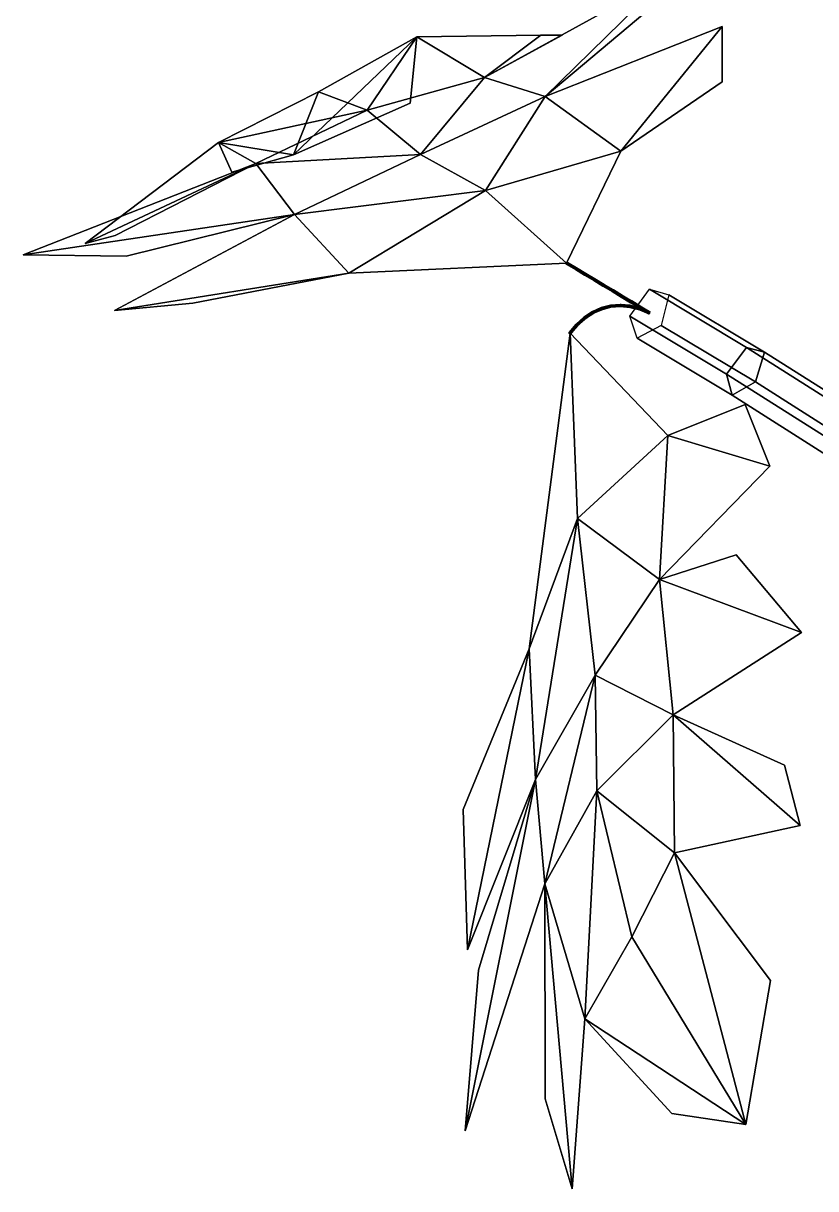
# Model space of a CAD drawing. Header units: metres. Extents: x -349 to 464, y -383 to 362.
# Drawn here: x -103.6 to -65.3, y 112.5 to 168.9 of the extents above; entities that cross this region are included whole.
import ezdxf

# ---------------------------------------------------------------- set-up
doc = ezdxf.new("R2010")
doc.units = ezdxf.units.M

msp = doc.modelspace()

# ---------------------------------------------------------------- linework, layer by layer
at = {"layer": 'Breeder_Leaf', "color": 3}
for points in [[(-78.3715, 165.3129, -100.8331), (-72.4571, 171.1083, -117.2253), (-81.3052, 166.2271, -109.5714)], [(-78.3715, 165.3129, -100.8331), (-81.3052, 166.2271, -109.5714), (-72.4571, 171.1083, -117.2253)], [(-78.3715, 165.3129, -100.8331), (-73.452, 169.4355, -108.0274), (-72.4571, 171.1083, -117.2253)], [(-78.3715, 165.3129, -100.8331), (-72.4571, 171.1083, -117.2253), (-73.452, 169.4355, -108.0274)], [(-74.7134, 162.6734, -90.8261), (-69.8022, 168.7048, -104.2832), (-78.3715, 165.3129, -100.8331)], [(-74.7134, 162.6734, -90.8261), (-78.3715, 165.3129, -100.8331), (-69.8022, 168.7048, -104.2832)], [(-74.7134, 162.6734, -90.8261), (-69.798, 166.0168, -96.8215), (-69.8022, 168.7048, -104.2832)], [(-74.7134, 162.6734, -90.8261), (-69.8022, 168.7048, -104.2832), (-69.798, 166.0168, -96.8215)], [(-84.5645, 168.205, -119.0406), (-90.5305, 162.4859, -130.395), (-89.3214, 165.5332, -118.2924)], [(-84.5645, 168.205, -119.0406), (-89.3214, 165.5332, -118.2924), (-90.5305, 162.4859, -130.395)], [(-84.5645, 168.205, -119.0406), (-84.9009, 164.9877, -126.9305), (-90.5305, 162.4859, -130.395)], [(-84.5645, 168.205, -119.0406), (-90.5305, 162.4859, -130.395), (-84.9009, 164.9877, -126.9305)], [(-84.5645, 168.205, -119.0406), (-89.3214, 165.5332, -118.2924), (-86.9687, 164.6504, -107.9441)], [(-84.5645, 168.205, -119.0406), (-86.9687, 164.6504, -107.9441), (-89.3214, 165.5332, -118.2924)], [(-81.3052, 166.2271, -109.5714), (-84.5645, 168.205, -119.0406), (-86.9687, 164.6504, -107.9441)], [(-81.3052, 166.2271, -109.5714), (-86.9687, 164.6504, -107.9441), (-84.5645, 168.205, -119.0406)], [(-81.3052, 166.2271, -109.5714), (-78.5701, 168.276, -124.0326), (-84.5645, 168.205, -119.0406)], [(-81.3052, 166.2271, -109.5714), (-84.5645, 168.205, -119.0406), (-78.5701, 168.276, -124.0326)], [(-81.3052, 166.2271, -109.5714), (-77.5387, 168.2793, -120.1047), (-78.5701, 168.276, -124.0326)], [(-81.3052, 166.2271, -109.5714), (-78.5701, 168.276, -124.0326), (-77.5387, 168.2793, -120.1047)], [(-81.3052, 166.2271, -109.5714), (-86.9687, 164.6504, -107.9441), (-84.3969, 162.5041, -99.4394)], [(-81.3052, 166.2271, -109.5714), (-84.3969, 162.5041, -99.4394), (-86.9687, 164.6504, -107.9441)], [(-78.3715, 165.3129, -100.8331), (-81.3052, 166.2271, -109.5714), (-84.3969, 162.5041, -99.4394)], [(-78.3715, 165.3129, -100.8331), (-84.3969, 162.5041, -99.4394), (-81.3052, 166.2271, -109.5714)], [(-86.9687, 164.6504, -107.9441), (-89.3214, 165.5332, -118.2924), (-94.1638, 163.0904, -117.4526)], [(-86.9687, 164.6504, -107.9441), (-94.1638, 163.0904, -117.4526), (-89.3214, 165.5332, -118.2924)], [(-89.3214, 165.5332, -118.2924), (-90.5305, 162.4859, -130.395), (-94.1638, 163.0904, -117.4526)], [(-89.3214, 165.5332, -118.2924), (-94.1638, 163.0904, -117.4526), (-90.5305, 162.4859, -130.395)], [(-78.3715, 165.3129, -100.8331), (-84.3969, 162.5041, -99.4394), (-81.2493, 160.7683, -88.449)], [(-78.3715, 165.3129, -100.8331), (-81.2493, 160.7683, -88.449), (-84.3969, 162.5041, -99.4394)], [(-74.7134, 162.6734, -90.8261), (-78.3715, 165.3129, -100.8331), (-81.2493, 160.7683, -88.449)], [(-74.7134, 162.6734, -90.8261), (-81.2493, 160.7683, -88.449), (-78.3715, 165.3129, -100.8331)], [(-86.9687, 164.6504, -107.9441), (-94.1638, 163.0904, -117.4526), (-92.3564, 162.0646, -107.256)], [(-86.9687, 164.6504, -107.9441), (-92.3564, 162.0646, -107.256), (-94.1638, 163.0904, -117.4526)], [(-84.3969, 162.5041, -99.4394), (-86.9687, 164.6504, -107.9441), (-92.3564, 162.0646, -107.256)], [(-84.3969, 162.5041, -99.4394), (-92.3564, 162.0646, -107.256), (-86.9687, 164.6504, -107.9441)], [(-94.1638, 163.0904, -117.4526), (-100.6192, 158.2053, -120.195), (-92.3564, 162.0646, -107.256)], [(-94.1638, 163.0904, -117.4526), (-92.3564, 162.0646, -107.256), (-100.6192, 158.2053, -120.195)], [(-90.5305, 162.4859, -130.395), (-93.52, 161.6505, -125.1503), (-94.1638, 163.0904, -117.4526)], [(-90.5305, 162.4859, -130.395), (-94.1638, 163.0904, -117.4526), (-93.52, 161.6505, -125.1503)], [(-84.3969, 162.5041, -99.4394), (-92.3564, 162.0646, -107.256), (-90.4886, 159.602, -98.6181)], [(-84.3969, 162.5041, -99.4394), (-90.4886, 159.602, -98.6181), (-92.3564, 162.0646, -107.256)], [(-81.2493, 160.7683, -88.449), (-84.3969, 162.5041, -99.4394), (-90.4886, 159.602, -98.6181)], [(-81.2493, 160.7683, -88.449), (-90.4886, 159.602, -98.6181), (-84.3969, 162.5041, -99.4394)], [(-74.7134, 162.6734, -90.8261), (-81.2493, 160.7683, -88.449), (-77.3273, 157.2525, -74.52)], [(-74.7134, 162.6734, -90.8261), (-77.3273, 157.2525, -74.52), (-81.2493, 160.7683, -88.449)], [(-92.3564, 162.0646, -107.256), (-103.6042, 157.6507, -111.1868), (-90.4886, 159.602, -98.6181)], [(-92.3564, 162.0646, -107.256), (-90.4886, 159.602, -98.6181), (-103.6042, 157.6507, -111.1868)], [(-100.6192, 158.2053, -120.195), (-99.1542, 158.5938, -114.5942), (-92.3564, 162.0646, -107.256)], [(-100.6192, 158.2053, -120.195), (-92.3564, 162.0646, -107.256), (-99.1542, 158.5938, -114.5942)], [(-81.2493, 160.7683, -88.449), (-90.4886, 159.602, -98.6181), (-87.8547, 156.7698, -88.342)], [(-81.2493, 160.7683, -88.449), (-87.8547, 156.7698, -88.342), (-90.4886, 159.602, -98.6181)], [(-77.3273, 157.2525, -74.52), (-81.2493, 160.7683, -88.449), (-87.8547, 156.7698, -88.342)], [(-77.3273, 157.2525, -74.52), (-87.8547, 156.7698, -88.342), (-81.2493, 160.7683, -88.449)], [(-103.6042, 157.6507, -111.1868), (-98.6248, 157.5921, -103.4201), (-90.4886, 159.602, -98.6181)], [(-103.6042, 157.6507, -111.1868), (-90.4886, 159.602, -98.6181), (-98.6248, 157.5921, -103.4201)], [(-90.4886, 159.602, -98.6181), (-99.1991, 154.9638, -98.8774), (-87.8547, 156.7698, -88.342)], [(-90.4886, 159.602, -98.6181), (-87.8547, 156.7698, -88.342), (-99.1991, 154.9638, -98.8774)], [(-99.1991, 154.9638, -98.8774), (-95.3986, 155.3183, -91.7558), (-87.8547, 156.7698, -88.342)], [(-99.1991, 154.9638, -98.8774), (-87.8547, 156.7698, -88.342), (-95.3986, 155.3183, -91.7558)], [(-77.1611, 153.8586, -74.9135), (-76.8094, 144.8942, -86.7994), (-79.1346, 138.5937, -82.9879)], [(-77.1611, 153.8586, -74.9135), (-79.1346, 138.5937, -82.9879), (-76.8094, 144.8942, -86.7994)], [(-72.4288, 148.9058, -90.8879), (-76.8094, 144.8942, -86.7994), (-77.1611, 153.8586, -74.9135)], [(-72.4288, 148.9058, -90.8879), (-77.1611, 153.8586, -74.9135), (-76.8094, 144.8942, -86.7994)], [(-72.4288, 148.9058, -90.8879), (-68.6969, 150.4158, -98.3093), (-67.5052, 147.4203, -105.5557)], [(-72.4288, 148.9058, -90.8879), (-67.5052, 147.4203, -105.5557), (-68.6969, 150.4158, -98.3093)], [(-72.4288, 148.9058, -90.8879), (-72.8392, 141.9407, -99.3618), (-76.8094, 144.8942, -86.7994)], [(-72.4288, 148.9058, -90.8879), (-76.8094, 144.8942, -86.7994), (-72.8392, 141.9407, -99.3618)], [(-72.4288, 148.9058, -90.8879), (-67.5052, 147.4203, -105.5557), (-72.8392, 141.9407, -99.3618)], [(-72.4288, 148.9058, -90.8879), (-72.8392, 141.9407, -99.3618), (-67.5052, 147.4203, -105.5557)], [(-76.8094, 144.8942, -86.7994), (-78.8341, 132.2673, -91.9569), (-79.1346, 138.5937, -82.9879)], [(-76.8094, 144.8942, -86.7994), (-79.1346, 138.5937, -82.9879), (-78.8341, 132.2673, -91.9569)], [(-76.8094, 144.8942, -86.7994), (-75.9485, 137.31, -95.4855), (-78.8341, 132.2673, -91.9569)], [(-76.8094, 144.8942, -86.7994), (-78.8341, 132.2673, -91.9569), (-75.9485, 137.31, -95.4855)], [(-72.8392, 141.9407, -99.3618), (-75.9485, 137.31, -95.4855), (-76.8094, 144.8942, -86.7994)], [(-72.8392, 141.9407, -99.3618), (-76.8094, 144.8942, -86.7994), (-75.9485, 137.31, -95.4855)], [(-72.8392, 141.9407, -99.3618), (-69.1201, 143.1315, -108.177), (-65.9619, 139.3754, -116.1962)], [(-72.8392, 141.9407, -99.3618), (-65.9619, 139.3754, -116.1962), (-69.1201, 143.1315, -108.177)], [(-72.8392, 141.9407, -99.3618), (-72.1812, 135.4018, -105.8895), (-75.9485, 137.31, -95.4855)], [(-72.8392, 141.9407, -99.3618), (-75.9485, 137.31, -95.4855), (-72.1812, 135.4018, -105.8895)], [(-72.8392, 141.9407, -99.3618), (-65.9619, 139.3754, -116.1962), (-72.1812, 135.4018, -105.8895)], [(-72.8392, 141.9407, -99.3618), (-72.1812, 135.4018, -105.8895), (-65.9619, 139.3754, -116.1962)], [(-82.1294, 124.0225, -87.6423), (-82.3253, 130.8217, -83.2811), (-79.1346, 138.5937, -82.9879)], [(-82.1294, 124.0225, -87.6423), (-79.1346, 138.5937, -82.9879), (-82.3253, 130.8217, -83.2811)], [(-78.8341, 132.2673, -91.9569), (-82.1294, 124.0225, -87.6423), (-79.1346, 138.5937, -82.9879)], [(-78.8341, 132.2673, -91.9569), (-79.1346, 138.5937, -82.9879), (-82.1294, 124.0225, -87.6423)], [(-75.9485, 137.31, -95.4855), (-78.3853, 127.2246, -99.6077), (-78.8341, 132.2673, -91.9569)], [(-75.9485, 137.31, -95.4855), (-78.8341, 132.2673, -91.9569), (-78.3853, 127.2246, -99.6077)], [(-75.9485, 137.31, -95.4855), (-75.859, 131.7148, -102.7131), (-78.3853, 127.2246, -99.6077)], [(-75.9485, 137.31, -95.4855), (-78.3853, 127.2246, -99.6077), (-75.859, 131.7148, -102.7131)], [(-72.1812, 135.4018, -105.8895), (-75.859, 131.7148, -102.7131), (-75.9485, 137.31, -95.4855)], [(-72.1812, 135.4018, -105.8895), (-75.9485, 137.31, -95.4855), (-75.859, 131.7148, -102.7131)], [(-72.1812, 135.4018, -105.8895), (-72.1155, 128.7122, -113.5996), (-75.859, 131.7148, -102.7131)], [(-72.1812, 135.4018, -105.8895), (-75.859, 131.7148, -102.7131), (-72.1155, 128.7122, -113.5996)], [(-72.1812, 135.4018, -105.8895), (-66.03932, 130.0343, -118.3101), (-72.1155, 128.7122, -113.5996)], [(-72.1812, 135.4018, -105.8895), (-72.1155, 128.7122, -113.5996), (-66.03932, 130.0343, -118.3101)], [(-72.1812, 135.4018, -105.8895), (-66.7862, 132.9658, -115.6008), (-66.03932, 130.0343, -118.3101)], [(-72.1812, 135.4018, -105.8895), (-66.03932, 130.0343, -118.3101), (-66.7862, 132.9658, -115.6008)], [(-78.3853, 127.2246, -99.6077), (-82.2323, 115.2639, -97.7131), (-78.8341, 132.2673, -91.9569)], [(-78.3853, 127.2246, -99.6077), (-78.8341, 132.2673, -91.9569), (-82.2323, 115.2639, -97.7131)], [(-82.2323, 115.2639, -97.7131), (-81.5888, 123.0482, -92.8029), (-78.8341, 132.2673, -91.9569)], [(-82.2323, 115.2639, -97.7131), (-78.8341, 132.2673, -91.9569), (-81.5888, 123.0482, -92.8029)], [(-75.859, 131.7148, -102.7131), (-76.4491, 120.6846, -107.4671), (-78.3853, 127.2246, -99.6077)], [(-75.859, 131.7148, -102.7131), (-78.3853, 127.2246, -99.6077), (-76.4491, 120.6846, -107.4671)], [(-75.859, 131.7148, -102.7131), (-74.1663, 124.6495, -110.4988), (-76.4491, 120.6846, -107.4671)], [(-75.859, 131.7148, -102.7131), (-76.4491, 120.6846, -107.4671), (-74.1663, 124.6495, -110.4988)], [(-72.1155, 128.7122, -113.5996), (-74.1663, 124.6495, -110.4988), (-75.859, 131.7148, -102.7131)], [(-72.1155, 128.7122, -113.5996), (-75.859, 131.7148, -102.7131), (-74.1663, 124.6495, -110.4988)], [(-72.1155, 128.7122, -113.5996), (-68.6545, 115.5799, -117.1759), (-74.1663, 124.6495, -110.4988)], [(-72.1155, 128.7122, -113.5996), (-74.1663, 124.6495, -110.4988), (-68.6545, 115.5799, -117.1759)], [(-72.1155, 128.7122, -113.5996), (-67.4664, 122.547, -117.2178), (-68.6545, 115.5799, -117.1759)], [(-72.1155, 128.7122, -113.5996), (-68.6545, 115.5799, -117.1759), (-67.4664, 122.547, -117.2178)], [(-76.4491, 120.6846, -107.4671), (-77.06761, 112.4699, -105.1887), (-78.3853, 127.2246, -99.6077)], [(-76.4491, 120.6846, -107.4671), (-78.3853, 127.2246, -99.6077), (-77.06761, 112.4699, -105.1887)], [(-77.06761, 112.4699, -105.1887), (-78.3662, 116.8214, -101.577), (-78.3853, 127.2246, -99.6077)], [(-77.06761, 112.4699, -105.1887), (-78.3853, 127.2246, -99.6077), (-78.3662, 116.8214, -101.577)], [(-74.1663, 124.6495, -110.4988), (-68.6545, 115.5799, -117.1759), (-76.4491, 120.6846, -107.4671)], [(-74.1663, 124.6495, -110.4988), (-76.4491, 120.6846, -107.4671), (-68.6545, 115.5799, -117.1759)], [(-68.6545, 115.5799, -117.1759), (-72.2411, 116.1134, -112.2776), (-76.4491, 120.6846, -107.4671)], [(-68.6545, 115.5799, -117.1759), (-76.4491, 120.6846, -107.4671), (-72.2411, 116.1134, -112.2776)]]:
    msp.add_3dface(points, dxfattribs=at)
at = {"layer": 'Breeder_Petiole', "color": 3}
for points in [[(-76.9185, 156.9796, -74.102), (-77.3632, 157.2464, -74.4824), (-77.3272, 157.2954, -74.4901), (-76.8825, 157.0286, -74.1097)], [(-76.9053, 156.939, -74.1459), (-77.35, 157.2057, -74.5263), (-77.3632, 157.2464, -74.4824), (-76.9185, 156.9796, -74.102)], [(-76.861, 156.9625, -74.1812), (-77.3057, 157.2293, -74.5616), (-77.35, 157.2057, -74.5263), (-76.9053, 156.939, -74.1459)], [(-76.8825, 157.0286, -74.1097), (-77.3272, 157.2954, -74.4901), (-77.2914, 157.2855, -74.5388), (-76.8467, 157.0188, -74.1584)], [(-76.8467, 157.0188, -74.1584), (-77.2914, 157.2855, -74.5388), (-77.3057, 157.2293, -74.5616), (-76.861, 156.9625, -74.1812)], [(-76.4741, 156.7128, -73.7213), (-76.9185, 156.9796, -74.102), (-76.8825, 157.0286, -74.1097), (-76.4378, 156.7622, -73.729)], [(-76.4607, 156.6718, -73.7656), (-76.9053, 156.939, -74.1459), (-76.9185, 156.9796, -74.102), (-76.4741, 156.7128, -73.7213)], [(-76.4161, 156.6956, -73.8011), (-76.861, 156.9625, -74.1812), (-76.9053, 156.939, -74.1459), (-76.4607, 156.6718, -73.7656)], [(-76.4378, 156.7622, -73.729), (-76.8825, 157.0286, -74.1097), (-76.8467, 157.0188, -74.1584), (-76.4017, 156.7522, -73.7782)], [(-76.4017, 156.7522, -73.7782), (-76.8467, 157.0188, -74.1584), (-76.861, 156.9625, -74.1812), (-76.4161, 156.6956, -73.8011)], [(-76.02967, 156.446, -73.3405), (-76.4741, 156.7128, -73.7213), (-76.4378, 156.7622, -73.729), (-75.9931, 156.4958, -73.3484)], [(-75.9931, 156.4958, -73.3484), (-76.4378, 156.7622, -73.729), (-76.4017, 156.7522, -73.7782), (-75.9567, 156.4857, -73.3979)], [(-75.9567, 156.4857, -73.3979), (-76.4017, 156.7522, -73.7782), (-76.4161, 156.6956, -73.8011), (-75.9712, 156.4286, -73.421)], [(-76.01624, 156.4047, -73.3852), (-76.4607, 156.6718, -73.7656), (-76.4741, 156.7128, -73.7213), (-76.02967, 156.446, -73.3405)], [(-75.9712, 156.4286, -73.421), (-76.4161, 156.6956, -73.8011), (-76.4607, 156.6718, -73.7656), (-76.01624, 156.4047, -73.3852)], [(-75.5852, 156.1792, -72.9598), (-76.02967, 156.446, -73.3405), (-75.9931, 156.4958, -73.3484), (-75.5484, 156.2293, -72.9677)], [(-75.5717, 156.1376, -73.00487), (-76.01624, 156.4047, -73.3852), (-76.02967, 156.446, -73.3405), (-75.5852, 156.1792, -72.9598)], [(-75.5263, 156.1617, -73.04096), (-75.9712, 156.4286, -73.421), (-76.01624, 156.4047, -73.3852), (-75.5717, 156.1376, -73.00487)], [(-75.5484, 156.2293, -72.9677), (-75.9931, 156.4958, -73.3484), (-75.9567, 156.4857, -73.3979), (-75.5117, 156.2192, -73.01766)], [(-75.5117, 156.2192, -73.01766), (-75.9567, 156.4857, -73.3979), (-75.9712, 156.4286, -73.421), (-75.5263, 156.1617, -73.04096)], [(-75.1408, 155.9123, -72.5791), (-75.5852, 156.1792, -72.9598), (-75.5484, 156.2293, -72.9677), (-75.1037, 155.9629, -72.587)], [(-75.1271, 155.8704, -72.6245), (-75.5717, 156.1376, -73.00487), (-75.5852, 156.1792, -72.9598), (-75.1408, 155.9123, -72.5791)], [(-75.1037, 155.9629, -72.587), (-75.5484, 156.2293, -72.9677), (-75.5117, 156.2192, -73.01766), (-75.06677, 155.9527, -72.6374)], [(-75.06677, 155.9527, -72.6374), (-75.5117, 156.2192, -73.01766), (-75.5263, 156.1617, -73.04096), (-75.0815, 155.8947, -72.6608)], [(-75.0815, 155.8947, -72.6608), (-75.5263, 156.1617, -73.04096), (-75.5717, 156.1376, -73.00487), (-75.1271, 155.8704, -72.6245)], [(-74.6964, 155.6455, -72.1984), (-75.1408, 155.9123, -72.5791), (-75.1037, 155.9629, -72.587), (-74.659, 155.6965, -72.2064)], [(-74.6826, 155.6033, -72.2441), (-75.1271, 155.8704, -72.6245), (-75.1408, 155.9123, -72.5791), (-74.6964, 155.6455, -72.1984)], [(-74.6366, 155.6277, -72.2807), (-75.0815, 155.8947, -72.6608), (-75.1271, 155.8704, -72.6245), (-74.6826, 155.6033, -72.2441)], [(-74.659, 155.6965, -72.2064), (-75.1037, 155.9629, -72.587), (-75.06677, 155.9527, -72.6374), (-74.6217, 155.6862, -72.2571)], [(-74.6217, 155.6862, -72.2571), (-75.06677, 155.9527, -72.6374), (-75.0815, 155.8947, -72.6608), (-74.6366, 155.6277, -72.2807)], [(-74.2519, 155.3787, -71.8177), (-74.6964, 155.6455, -72.1984), (-74.659, 155.6965, -72.2064), (-74.2142, 155.4301, -71.8257)], [(-74.2381, 155.3361, -71.8637), (-74.6826, 155.6033, -72.2441), (-74.6964, 155.6455, -72.1984), (-74.2519, 155.3787, -71.8177)], [(-74.1917, 155.3608, -71.9007), (-74.6366, 155.6277, -72.2807), (-74.6826, 155.6033, -72.2441), (-74.2381, 155.3361, -71.8637)], [(-74.2142, 155.4301, -71.8257), (-74.659, 155.6965, -72.2064), (-74.6217, 155.6862, -72.2571), (-74.1767, 155.4197, -71.8768)], [(-74.1767, 155.4197, -71.8768), (-74.6217, 155.6862, -72.2571), (-74.6366, 155.6277, -72.2807), (-74.1917, 155.3608, -71.9007)], [(-69.5897, 151.8831, -66.1018), (-74.2707, 154.6902, -70.1039), (-73.3214, 155.9836, -70.3065), (-68.6272, 153.168, -66.296)], [(-68.6272, 153.168, -66.296), (-73.3214, 155.9836, -70.3065), (-72.377, 155.7232, -71.5932), (-67.7535, 152.949, -67.6392)], [(-67.7535, 152.949, -67.6392), (-72.377, 155.7232, -71.5932), (-72.7537, 154.2392, -72.1935), (-68.1882, 151.4998, -68.2836)], [(-75.6662, 155.0424, -73.2219), (-76.0944, 154.8504, -73.6617), (-76.08428, 154.9024, -73.6944), (-75.6517, 155.0964, -73.2505)], [(-75.6517, 155.0964, -73.2505), (-76.08428, 154.9024, -73.6944), (-76.03807, 154.8916, -73.7346), (-75.6068, 155.0849, -73.2927)], [(-75.6068, 155.0849, -73.2927), (-76.03807, 154.8916, -73.7346), (-76.01942, 154.8316, -73.7266), (-75.5933, 155.0226, -73.29)], [(-75.2181, 155.1584, -72.7754), (-75.6662, 155.0424, -73.2219), (-75.6517, 155.0964, -73.2505), (-75.1991, 155.2136, -72.7998)], [(-75.1863, 155.112, -72.8042), (-75.6303, 154.997, -73.2462), (-75.6662, 155.0424, -73.2219), (-75.2181, 155.1584, -72.7754)], [(-75.1991, 155.2136, -72.7998), (-75.6517, 155.0964, -73.2505), (-75.6068, 155.0849, -73.2927), (-75.1554, 155.2017, -72.844)], [(-75.1474, 155.1379, -72.8468), (-75.5933, 155.0226, -73.29), (-75.6303, 154.997, -73.2462), (-75.1863, 155.112, -72.8042)], [(-75.1554, 155.2017, -72.844), (-75.6068, 155.0849, -73.2927), (-75.5933, 155.0226, -73.29), (-75.1474, 155.1379, -72.8468)], [(-74.7567, 155.1967, -72.3289), (-75.2181, 155.1584, -72.7754), (-75.1991, 155.2136, -72.7998), (-74.733, 155.2523, -72.3492)], [(-74.7293, 155.1499, -72.3624), (-75.1863, 155.112, -72.8042), (-75.2181, 155.1584, -72.7754), (-74.7567, 155.1967, -72.3289)], [(-74.733, 155.2523, -72.3492), (-75.1991, 155.2136, -72.7998), (-75.1554, 155.2017, -72.844), (-74.6907, 155.2403, -72.3953)], [(-74.6884, 155.1761, -72.4036), (-75.1474, 155.1379, -72.8468), (-75.1863, 155.112, -72.8042), (-74.7293, 155.1499, -72.3624)], [(-74.6907, 155.2403, -72.3953), (-75.1554, 155.2017, -72.844), (-75.1474, 155.1379, -72.8468), (-74.6884, 155.1761, -72.4036)], [(-74.2891, 155.1566, -71.8892), (-74.7567, 155.1967, -72.3289), (-74.733, 155.2523, -72.3492), (-74.2605, 155.2118, -71.9053)], [(-74.2661, 155.1102, -71.9272), (-74.7293, 155.1499, -72.3624), (-74.7567, 155.1967, -72.3289), (-74.2891, 155.1566, -71.8892)], [(-74.2605, 155.2118, -71.9053), (-74.733, 155.2523, -72.3492), (-74.6907, 155.2403, -72.3953), (-74.2196, 155.2001, -71.9534)], [(-74.2231, 155.1363, -71.9671), (-74.6884, 155.1761, -72.4036), (-74.7293, 155.1499, -72.3624), (-74.2661, 155.1102, -71.9272)], [(-74.2196, 155.2001, -71.9534), (-74.6907, 155.2403, -72.3953), (-74.6884, 155.1761, -72.4036), (-74.2231, 155.1363, -71.9671)], [(-73.8222, 155.0388, -71.4628), (-74.2891, 155.1566, -71.8892), (-74.2605, 155.2118, -71.9053), (-73.7887, 155.0929, -71.4749)], [(-73.8037, 154.9936, -71.5053), (-74.2661, 155.1102, -71.9272), (-74.2891, 155.1566, -71.8892), (-73.8222, 155.0388, -71.4628)], [(-73.7587, 155.0193, -71.544), (-74.2231, 155.1363, -71.9671), (-74.2661, 155.1102, -71.9272), (-73.8037, 154.9936, -71.5053)], [(-73.7887, 155.0929, -71.4749), (-74.2605, 155.2118, -71.9053), (-74.2196, 155.2001, -71.9534), (-73.7493, 155.0816, -71.5249)], [(-73.8075, 155.1119, -71.437), (-74.2519, 155.3787, -71.8177), (-74.2142, 155.4301, -71.8257), (-73.7695, 155.1636, -71.4451)], [(-73.7935, 155.069, -71.4834), (-74.2381, 155.3361, -71.8637), (-74.2519, 155.3787, -71.8177), (-73.8075, 155.1119, -71.437)], [(-73.7468, 155.0938, -71.5206), (-74.1917, 155.3608, -71.9007), (-74.2381, 155.3361, -71.8637), (-73.7935, 155.069, -71.4834)], [(-73.7493, 155.0816, -71.5249), (-74.2196, 155.2001, -71.9534), (-74.2231, 155.1363, -71.9671), (-73.7587, 155.0193, -71.544)], [(-73.7695, 155.1636, -71.4451), (-74.2142, 155.4301, -71.8257), (-74.1767, 155.4197, -71.8768), (-73.7317, 155.1532, -71.4966)], [(-73.7317, 155.1532, -71.4966), (-74.1767, 155.4197, -71.8768), (-74.1917, 155.3608, -71.9007), (-73.7468, 155.0938, -71.5206)], [(-73.3631, 154.8451, -71.05629), (-73.8222, 155.0388, -71.4628), (-73.7887, 155.0929, -71.4749), (-73.3294, 154.8995, -71.06843)], [(-73.3631, 154.8451, -71.05629), (-73.8075, 155.1119, -71.437), (-73.7695, 155.1636, -71.4451), (-73.3248, 154.8972, -71.06446)], [(-73.349, 154.8018, -71.103), (-73.7935, 155.069, -71.4834), (-73.8075, 155.1119, -71.437), (-73.3631, 154.8451, -71.05629)], [(-73.3019, 154.8269, -71.1405), (-73.7468, 155.0938, -71.5206), (-73.7935, 155.069, -71.4834), (-73.349, 154.8018, -71.103)], [(-73.3294, 154.8995, -71.06843), (-73.7887, 155.0929, -71.4749), (-73.7493, 155.0816, -71.5249), (-73.2896, 154.8882, -71.1188)], [(-73.3248, 154.8972, -71.06446), (-73.7695, 155.1636, -71.4451), (-73.7317, 155.1532, -71.4966), (-73.2867, 154.8867, -71.1163)], [(-73.2896, 154.8882, -71.1188), (-73.7493, 155.0816, -71.5249), (-73.7587, 155.0193, -71.544), (-73.2991, 154.8254, -71.138)], [(-73.2867, 154.8867, -71.1163), (-73.7317, 155.1532, -71.4966), (-73.7468, 155.0938, -71.5206), (-73.3019, 154.8269, -71.1405)], [(-76.4961, 154.5852, -74.08833), (-76.8654, 154.2509, -74.4951), (-76.863, 154.2971, -74.5353), (-76.49, 154.6347, -74.1248)], [(-76.4526, 154.5442, -74.1038), (-76.8185, 154.2131, -74.5066), (-76.8654, 154.2509, -74.4951), (-76.4961, 154.5852, -74.08833)], [(-76.49, 154.6347, -74.1248), (-76.863, 154.2971, -74.5353), (-76.8147, 154.2883, -74.572), (-76.4427, 154.6247, -74.1632)], [(-76.4192, 154.5679, -74.1501), (-76.7868, 154.2356, -74.5539), (-76.8185, 154.2131, -74.5066), (-76.4526, 154.5442, -74.1038)], [(-76.4427, 154.6247, -74.1632), (-76.8147, 154.2883, -74.572), (-76.7868, 154.2356, -74.5539), (-76.4192, 154.5679, -74.1501)], [(-76.0944, 154.8504, -73.6617), (-76.4961, 154.5852, -74.08833), (-76.49, 154.6347, -74.1248), (-76.08428, 154.9024, -73.6944)], [(-76.05454, 154.8068, -73.6816), (-76.4526, 154.5442, -74.1038), (-76.4961, 154.5852, -74.08833), (-76.0944, 154.8504, -73.6617)], [(-76.08428, 154.9024, -73.6944), (-76.49, 154.6347, -74.1248), (-76.4427, 154.6247, -74.1632), (-76.03807, 154.8916, -73.7346)], [(-76.01942, 154.8316, -73.7266), (-76.4192, 154.5679, -74.1501), (-76.4526, 154.5442, -74.1038), (-76.05454, 154.8068, -73.6816)], [(-76.03807, 154.8916, -73.7346), (-76.4427, 154.6247, -74.1632), (-76.4192, 154.5679, -74.1501), (-76.01942, 154.8316, -73.7266)], [(-75.6303, 154.997, -73.2462), (-76.05454, 154.8068, -73.6816), (-76.0944, 154.8504, -73.6617), (-75.6662, 155.0424, -73.2219)], [(-75.5933, 155.0226, -73.29), (-76.01942, 154.8316, -73.7266), (-76.05454, 154.8068, -73.6816), (-75.6303, 154.997, -73.2462)], [(-69.32, 150.858, -67.3232), (-73.9218, 153.6182, -71.2634), (-74.2707, 154.6902, -70.1039), (-69.5897, 151.8831, -66.1018)], [(-73.3445, 154.7995, -71.09907), (-73.8037, 154.9936, -71.5053), (-73.8222, 155.0388, -71.4628), (-73.3631, 154.8451, -71.05629)], [(-73.2991, 154.8254, -71.138), (-73.7587, 155.0193, -71.544), (-73.8037, 154.9936, -71.5053), (-73.3445, 154.7995, -71.09907)], [(-76.8654, 154.2509, -74.4951), (-77.1969, 153.8524, -74.8759), (-77.1979, 153.8952, -74.9198), (-76.863, 154.2971, -74.5353)], [(-76.863, 154.2971, -74.5353), (-77.1979, 153.8952, -74.9198), (-77.1483, 153.8877, -74.955), (-76.8147, 154.2883, -74.572)], [(-76.8185, 154.2131, -74.5066), (-77.1467, 153.8181, -74.8836), (-77.1969, 153.8524, -74.8759), (-76.8654, 154.2509, -74.4951)], [(-76.8147, 154.2883, -74.572), (-77.1483, 153.8877, -74.955), (-77.1162, 153.8393, -74.9324), (-76.7868, 154.2356, -74.5539)], [(-76.7868, 154.2356, -74.5539), (-77.1162, 153.8393, -74.9324), (-77.1467, 153.8181, -74.8836), (-76.8185, 154.2131, -74.5066)], [(-68.1882, 151.4998, -68.2836), (-72.7537, 154.2392, -72.1935), (-73.9218, 153.6182, -71.2634), (-69.32, 150.858, -67.3232)], [(-64.7689, 148.8219, -62.4692), (-69.5897, 151.8831, -66.1018), (-68.6272, 153.168, -66.296), (-63.7928, 150.0976, -62.6559)], [(-63.7928, 150.0976, -62.6559), (-68.6272, 153.168, -66.296), (-67.7535, 152.949, -67.6392), (-62.9919, 149.9238, -64.05013)], [(-62.9919, 149.9238, -64.05013), (-67.7535, 152.949, -67.6392), (-68.1882, 151.4998, -68.2836), (-63.486, 148.5123, -64.734)], [(-64.5804, 147.8477, -63.7461), (-69.32, 150.858, -67.3232), (-69.5897, 151.8831, -66.1018), (-64.7689, 148.8219, -62.4692)], [(-63.486, 148.5123, -64.734), (-68.1882, 151.4998, -68.2836), (-69.32, 150.858, -67.3232), (-64.5804, 147.8477, -63.7461)]]:
    msp.add_3dface(points, dxfattribs=at)

doc.saveas('drawing.dxf')
